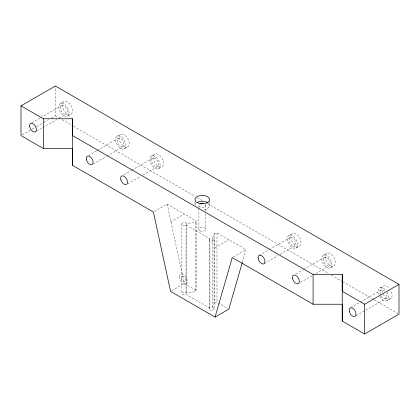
<?xml version="1.0" encoding="UTF-8"?>
<svg xmlns="http://www.w3.org/2000/svg" width="420" height="420" viewBox="0 0 420 420"><rect width="100%" height="100%" fill="white"/><g stroke="black" fill="none" stroke-linecap="round" stroke-linejoin="round"><path stroke-width="0.32" stroke-dasharray="2.1 1.58" d="M51.419 118.041L55.361 115.763L55.361 86M242.377 262.159L245.994 249.632L216.983 232.88L214.636 233.242L212.263 238.355L212.263 307.797A2.431 1.402 0 0 1 213.833 309.745A2.431 1.402 0 0 1 210.236 310.301A2.431 1.402 0 0 1 209.916 308.159L209.916 238.718L186.034 224.931A2.431 1.402 0 0 1 182.322 224.742A2.431 1.402 0 0 1 183.288 222.668A2.431 1.402 0 0 1 186.659 223.577L195.515 222.206L196.145 220.852L167.134 204.099L153.935 211.717M209.916 308.159L186.034 294.368A2.431 1.402 0 0 1 182.322 294.184A2.431 1.402 0 0 1 183.288 292.105A2.431 1.402 0 0 1 186.659 293.013L195.515 291.643L196.145 290.288L196.145 220.852M212.263 307.797L214.636 302.683L214.636 233.242M60.312 103.498L63.746 101.514M31.715 122.813L40.152 117.941M40.714 117.621L61.525 105.604M22.129 134.951L31.705 129.423M32.267 129.097L36.209 126.819M36.771 126.493L43.533 122.593M44.095 122.267L48.605 119.663M36.577 131.234L56.821 119.543M59.073 118.241L66.386 114.02A4.862 2.804 60 0 0 64.843 106.491A4.862 2.804 60 0 0 60.638 108.922A4.862 2.804 60 0 0 66.386 114.02M67.599 116.125A7.292 4.21 60 0 0 65.289 104.832A7.292 4.21 60 0 0 58.973 108.476A7.292 4.21 60 0 0 67.599 116.125L71.038 114.14A7.292 4.21 60 0 0 68.723 102.848A7.292 4.21 60 0 0 62.412 106.491A7.292 4.21 60 0 0 71.038 114.14M117.012 136.232L120.445 134.248M88.415 155.552L96.852 150.68M97.414 150.355L118.225 138.338M93.277 163.968L106.213 156.497M106.775 156.172L123.086 146.753A4.862 2.804 60 0 0 121.543 139.225A4.862 2.804 60 0 0 117.338 141.655A4.862 2.804 60 0 0 123.086 146.753M124.299 148.859A7.292 4.21 60 0 0 121.989 137.566A7.292 4.21 60 0 0 115.678 141.209A7.292 4.21 60 0 0 124.299 148.859L127.738 146.874A7.292 4.21 60 0 0 125.428 135.581A7.292 4.21 60 0 0 119.112 139.225A7.292 4.21 60 0 0 127.738 146.874M151.373 156.072L154.812 154.088M123.905 174.741L131.219 170.52M131.78 170.195L152.591 158.177M127.638 183.808L140.574 176.337M142.826 175.035L157.447 166.593A4.862 2.804 60 0 0 155.909 159.065A4.862 2.804 60 0 0 151.699 161.495A4.862 2.804 60 0 0 157.447 166.593M158.666 168.698A7.292 4.21 60 0 0 156.356 157.405A7.292 4.21 60 0 0 150.04 161.049A7.292 4.21 60 0 0 158.666 168.698L162.099 166.714A7.292 4.21 60 0 0 159.789 155.421A7.292 4.21 60 0 0 153.478 159.065A7.292 4.21 60 0 0 162.099 166.714M170.567 221.954L184.312 214.016M215.066 247.648L228.816 239.71M171.67 290.761L184.312 283.458L196.145 290.288M233.352 256.93L245.994 249.632M288.829 235.431L292.262 233.447M259.109 255.397L268.669 249.879M269.231 249.553L290.042 237.536M264.532 263.492L278.03 255.696M280.282 254.394L294.903 245.952A4.862 2.804 60 0 0 293.365 238.423A4.862 2.804 60 0 0 289.154 240.854A4.862 2.804 60 0 0 294.903 245.952M296.116 248.057A7.292 4.21 60 0 0 293.806 236.765A7.292 4.21 60 0 0 287.495 240.408A7.292 4.21 60 0 0 296.116 248.057L299.555 246.073A7.292 4.21 60 0 0 297.244 234.78A7.292 4.21 60 0 0 290.929 238.423A7.292 4.21 60 0 0 299.555 246.073M323.19 255.271L326.623 253.286M295.722 273.94L303.03 269.719M303.592 269.393L324.403 257.376M300.578 282.356L312.391 275.536M315.767 273.588L329.264 265.792A4.862 2.804 60 0 0 327.721 258.263A4.862 2.804 60 0 0 323.516 260.694A4.862 2.804 60 0 0 329.264 265.792M330.477 267.897A7.292 4.21 60 0 0 328.167 256.604A7.292 4.21 60 0 0 321.856 260.253A7.292 4.21 60 0 0 330.477 267.897L333.916 265.913A7.292 4.21 60 0 0 331.606 254.62A7.292 4.21 60 0 0 325.29 258.269A7.292 4.21 60 0 0 333.916 265.913M379.071 294.719A7.292 4.21 60 0 1 379.89 288.005L383.329 286.02A7.292 4.21 60 0 1 389.55 288.666M350.737 307.65L359.735 302.453M360.297 302.127L381.108 290.11A4.862 2.804 60 0 1 385.256 291.874M356.155 315.74L385.964 298.526A4.862 2.804 60 0 0 385.964 292.913M379.89 296.425A7.292 4.21 60 0 0 387.182 300.631L390.616 298.646A7.292 4.21 60 0 0 390.616 290.231M214.636 302.683L216.983 302.316L228.249 308.826M55.361 115.763L59.341 118.057M62.181 119.695L72.97 125.927M73.542 126.257L195.09 196.434M197.363 197.747L202.472 200.697M207.585 203.648L328.571 273.494M331.406 275.137L342.2 281.363M342.767 281.694L373.438 299.402M374.01 299.728L397.866 313.504M167.134 204.099L184.312 283.458M216.983 232.88L216.983 302.316M214.064 239.71L214.064 309.151M209.559 201.369L209.559 205.538M209.202 239.71L209.202 309.151M205.653 205.385L205.653 211.176M205.653 213.749L205.653 229.194M198.886 205.684L198.886 207.617M198.886 208.262L198.886 229.493M195.515 222.206L195.515 291.643M194.98 201.962L194.98 205.538A7.292 4.21 0 0 1 197.111 202.561M186.659 223.577L186.659 293.013M186.034 224.931L186.034 294.368M181.881 223.939L181.881 293.375M390.616 298.646A7.292 4.21 60 0 1 383.329 294.441M382.51 292.735A7.292 4.21 60 0 1 383.329 286.02M385.964 298.526A4.862 2.804 60 0 1 381.108 295.722M380.562 294.583A4.862 2.804 60 0 1 381.108 290.11M387.182 292.215A7.292 4.21 60 0 1 387.182 300.631M379.89 288.005A7.292 4.21 60 0 1 386.111 290.651M212.263 238.355A2.431 1.402 0 0 1 213.833 240.303A2.431 1.402 0 0 1 210.236 240.859A2.431 1.402 0 0 1 209.916 238.718M205.065 204.43A3.392 1.958 0 0 1 204.424 207.049A3.392 1.958 0 0 1 199.847 206.908A3.392 1.958 0 0 1 199.689 204.262M208.583 203.432A7.292 4.21 0 0 1 202.902 209.727M181.393 277.804A2.914 1.685 60 0 0 184.485 281.652A2.914 1.685 60 0 0 184.485 277.526A2.914 1.685 60 0 0 181.393 277.804M179.503 276.712A5.591 3.229 60 0 0 185.43 284.088A5.591 3.229 60 0 0 185.43 276.181A5.591 3.229 60 0 0 179.503 276.712M200.062 230.832A3.392 1.958 0 0 0 205.606 229.703A3.392 1.958 0 0 0 201.138 227.498A3.392 1.958 0 0 0 200.062 230.832"/><path stroke-width="0.63" d="M215.066 317.084L232.25 257.565L313.089 304.238L342.248 304.238L342.248 321.074L364.639 334L399 314.16L399 284.398L55.361 86L21 105.84L21 135.602L43.386 148.528L72.545 148.528L72.545 165.359L153.384 212.032L170.567 291.396L215.066 317.084L228.816 309.151L242.198 262.789M43.386 148.528L43.386 118.766L21 105.84M72.545 165.359L72.545 118.766L43.386 118.766M313.089 304.238L313.089 274.481L72.545 135.602L72.545 118.766M342.248 321.074L342.248 274.481L313.089 274.481M364.639 334L364.639 304.238L399 284.398M364.639 304.238L342.248 291.312L342.248 274.481M197.111 202.561A7.292 4.21 0 0 0 209.307 200.671A7.292 4.21 0 0 0 200.382 195.521A7.292 4.21 0 0 0 197.111 202.561A7.292 4.21 0 0 1 207.422 202.561M200.351 203.921A3.392 1.958 0 0 1 203.732 203.768M349.282 311.294A4.862 2.804 60 0 0 355.031 316.391A4.862 2.804 60 0 0 353.493 308.863A4.862 2.804 60 0 0 349.282 311.294M29.699 126.782A4.862 2.804 60 0 0 35.448 131.88A4.862 2.804 60 0 0 33.91 124.357A4.862 2.804 60 0 0 29.699 126.782M292.582 278.56A4.862 2.804 60 0 0 298.331 283.657A4.862 2.804 60 0 0 296.788 276.129A4.862 2.804 60 0 0 292.582 278.56M258.221 258.715A4.862 2.804 60 0 0 263.97 263.812A4.862 2.804 60 0 0 262.427 256.289A4.862 2.804 60 0 0 258.221 258.715M120.766 179.356A4.862 2.804 60 0 0 126.514 184.453A4.862 2.804 60 0 0 124.976 176.93A4.862 2.804 60 0 0 120.766 179.356M86.399 159.521A4.862 2.804 60 0 0 92.153 164.619A4.862 2.804 60 0 0 90.61 157.091A4.862 2.804 60 0 0 86.399 159.521"/></g></svg>
